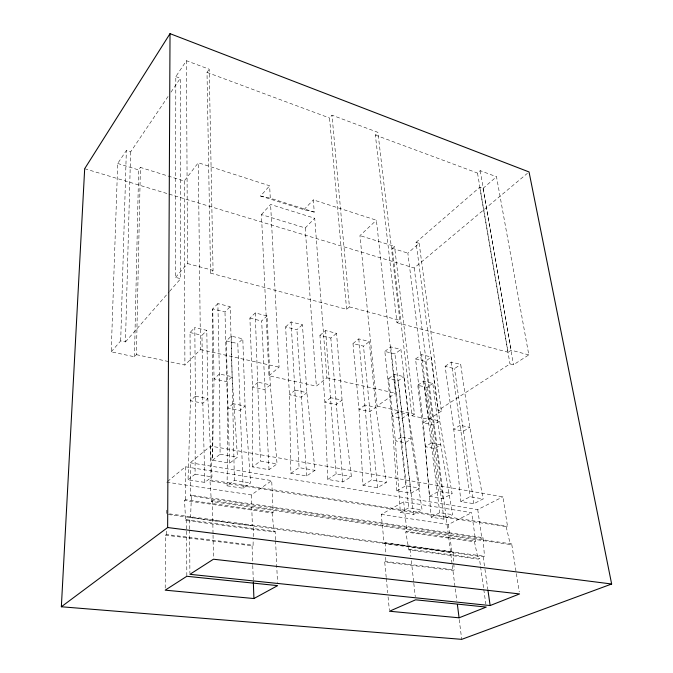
<?xml version="1.0" encoding="UTF-8"?>
<svg xmlns="http://www.w3.org/2000/svg" width="673" height="673" viewBox="0 0 673 673"><rect width="100%" height="100%" fill="white"/><g stroke="black" fill="none" stroke-linecap="round" stroke-linejoin="round"><path stroke-width="0.5" stroke-dasharray="3.37 2.52" d="M175.804 76.621L180.347 78.27L180.658 278.706L175.569 277.385L175.804 76.621L186.455 60.713L209.219 69.235L213.055 270.386L210.556 273.137L346.612 309.302L349.43 306.888L331.999 115.184L377.915 132.371L399.888 320.39L396.969 322.687L375.357 135.046L377.915 132.371M252.518 466.936L252.518 387.009L249.902 318.093L255.227 312.945L267.046 315.906L270.285 384.847L277.066 463.89L269.023 469.678L252.518 466.936L260.443 461.064L277.066 463.89M188.045 479.815L195.077 474.196L195.414 396.195L194.8 327.566L206.804 330.384L207.848 398.66L211.987 476.854L204.828 482.398L188.045 479.815L190.476 400.772L190.038 332.521L194.8 327.566M165.205 588.093L165.508 535.178L166.441 534.497L253.09 545.197L253.199 538.181M166.568 510.159L166.542 514.307L252.4 525.815L253.41 525.15L253.216 537.18M227.062 485.813L228.004 408.116L226.305 340.917L231.26 336.13L242.81 338.839L245.081 406.055L250.608 482.928L243.163 488.287L227.062 485.813L234.389 480.379L250.608 482.928M168.065 96.458L130.629 151.888L126.356 150.542L117.708 163.463L111.213 351.844L134.465 356.783L136.392 354.663L140.405 167.426L184.234 181.037L198.291 162.765L269.637 185.773L270.285 198.198L314.257 212.088L313.332 199.873L376.384 220.206L395.472 393.2L377.048 406.13L359.946 235.609L376.384 220.206M134.465 356.783L138.646 169.933L140.405 167.426M111.213 351.844L120.694 340.875L125.456 341.918L130.629 151.888M120.694 340.875L126.356 150.542M189.584 517.487L483.172 556.815L484.434 556.251L483.105 537.685L191.46 495.135L190.585 516.746L189.584 517.487L189.643 528.852M166.441 534.497L166.643 530.316M170.992 92.134L180.347 78.27M210.556 273.137L207.006 72.39L209.219 69.235M175.569 277.385L187.523 263.555L186.455 60.713M125.456 341.918L168.931 292.141M169.621 291.35L180.658 278.706M314.257 212.088L303.918 209.698L260.577 196.028L269.637 185.773M346.612 309.302L329.518 117.985L331.999 115.184M261.444 214.586L270.605 204.474L314.728 218.262L326.885 377.847L316.352 386.134L268.956 375.812L261.444 214.586L305.206 227.954L314.728 218.262M303.918 209.698L313.332 199.873M217.884 303.59L212.752 308.924L212.483 460.29L229.712 463.15L237.46 457.152L232.135 376.72L230.183 306.669L217.884 303.59L219.381 374.003L220.096 454.199L212.483 460.29L214.048 378.941L212.752 308.924L224.992 311.944L230.183 306.669M204.828 482.398L202.834 403.186L201.976 335.289L206.804 330.384M136.392 354.663L184.907 365.044L200.487 349.556L198.291 162.765M243.163 488.287L237.796 343.583L242.81 338.839M269.023 469.678L261.662 321.004L267.046 315.906M285.604 326.918L291.106 321.938L302.463 324.781L306.905 392.645L315.014 470.343L306.703 475.937L290.879 473.312L289.44 394.757L285.604 326.918L296.911 329.711L302.463 324.781M419.17 243.348L441.387 411.153L438.039 410.421L416.065 242.364L419.17 243.348L407.838 253.107L428.693 419.321L411.952 415.763L392.309 248.312L394.529 246.352L359.946 235.609M528.818 354.898L511.219 350.187L508.123 352.231L477.494 173.054L480.211 170.664L496.506 176.763L528.818 354.898L513.44 364.791L509.974 363.9L438.039 410.421M416.065 242.364L479.782 187.229L482.995 188.398L513.44 364.791M482.995 188.398L496.506 176.763M268.956 375.812L279.068 367.147L270.605 204.474M319.944 335.398L325.606 330.578L336.534 333.312L342.077 400.141L351.399 476.534L342.851 481.944L327.667 479.42L324.899 402.193L319.944 335.398L330.822 338.082L336.534 333.312M169.074 194.135L414.223 267.989L527.439 173.289M167.493 481.531L185.403 466.776L271.715 480.615L273.162 512.237L272.094 512.935L184.545 500.451L185.597 520.414L274.062 532.107L275.148 531.426L275.535 539.763M483.105 537.685L481.851 538.274L190.459 495.9L190.257 462.772L210.498 446.081L502.899 496.825L507.484 526.143L506.172 526.774L209.984 480.875L211.389 501.452L510.361 544.533L511.699 543.927L519.236 591.887M352.997 343.567L358.802 338.898L369.317 341.531L375.879 407.333L386.319 482.474L377.561 487.715L362.983 485.292L358.995 409.344L352.997 343.567L363.479 346.149L369.317 341.531M184.545 500.451L185.521 499.703L273.162 512.237M190.459 495.9L191.46 495.135M209.984 480.875L211.044 480.059L507.484 526.143M384.838 351.424L390.769 346.906L400.906 349.438L408.402 414.265L419.859 488.177L410.917 493.259L396.902 490.928L391.787 416.225L384.838 351.424L394.942 353.922L400.906 349.438M185.597 520.414L186.589 519.682L275.148 531.426M211.389 501.452L212.466 500.662L511.699 543.927M388.658 378.52L394.311 374.415L403.926 376.67L411.127 439.023L422.08 509.89L413.584 514.483L400.334 512.447L395.371 440.857L388.658 378.52L398.231 380.733L403.926 376.67M415.527 359.003L421.576 354.621L431.343 357.069L439.705 420.928L452.096 493.662L442.994 498.584L429.509 496.346L423.359 422.846L415.527 359.003L425.269 361.409L431.343 357.069M166.719 482.171L251.307 494.924L271.715 480.615M417.782 385.267L423.544 381.271L432.823 383.45L440.807 444.92L452.593 514.694L443.953 519.152L431.183 517.192L425.286 446.704L417.782 385.267L427.035 387.404L432.823 383.45M445.131 366.322L451.28 362.066L460.702 364.421L469.863 427.355L483.113 498.937L473.859 503.715L460.862 501.553L453.77 429.223L445.131 366.322L454.527 368.636L460.702 364.421M290.879 473.312L299.081 467.634L315.014 470.343M411.952 415.763L414.442 414.122L394.529 246.352M327.667 479.42L336.113 473.935L351.399 476.534M441.387 411.153L423.359 422.846L433.37 424.941L439.705 420.928L429.66 418.791L421.576 354.621M165.508 535.178L252.072 545.837L253.09 545.197M362.983 485.292L371.647 479.975L386.319 482.474M396.902 490.928L405.769 485.78L419.859 488.177M386.209 577.409L384.72 562.039L453.022 570.443L454.199 569.913L453.114 551.877L451.945 552.432L384.09 543.33L381.28 514.382L403.682 501.78L471.664 512.675L475.668 541.201L474.44 541.79L405.71 531.99L408.906 549.925L478.175 559.078L479.42 558.514L480.438 565.749M400.334 512.447L408.755 507.795L422.08 509.89M429.509 496.346L438.552 491.357L452.096 493.662M431.183 517.192L439.763 512.675L452.593 514.694M460.862 501.553L470.057 496.716L483.113 498.937M384.09 543.33L385.208 542.741L453.114 551.877M405.71 531.99L406.896 531.367L475.668 541.201M381.28 514.382L448.361 524.503L471.664 512.675M190.257 462.772L477.737 509.596L502.899 496.825M384.72 562.039L385.848 561.475L454.199 569.913M408.906 549.925L410.101 549.319L479.42 558.514M169.537 513.878L484.434 556.251M195.077 474.196L211.987 476.854M220.096 454.199L237.46 457.152M377.048 406.13L414.442 414.122M260.577 196.028L270.285 198.198M200.487 349.556L279.068 367.147M326.885 377.847L395.472 393.2M190.038 332.521L201.976 335.289M226.305 340.917L237.796 343.583M249.902 318.093L261.662 321.004M396.969 322.687L508.123 352.231M187.523 263.555L213.055 270.386M349.43 306.888L399.888 320.39M84.68 168.713L168.065 193.832M117.708 163.463L138.646 169.933M392.309 248.312L407.838 253.107M207.006 72.39L329.518 117.985M375.357 135.046L477.494 173.054M506.172 526.774L510.361 544.533M474.44 541.79L478.175 559.078M480.211 170.664L511.219 350.187M479.782 187.229L509.974 363.9M477.737 509.596L481.851 538.274M483.172 556.815L484.804 568.222M484.955 569.257L487.765 588.959M473.859 503.715L454.527 368.636M480.589 566.784L483.643 588.48M483.794 589.506L485.83 603.975M451.28 362.066L470.057 496.716M442.994 498.584L425.269 361.409M443.953 519.152L427.035 387.404M448.361 524.503L451.945 552.432M414.223 267.989L452.147 564.454M452.281 565.497L456.807 600.863M459.196 619.589L461.728 639.35M423.544 381.271L439.763 512.675M429.66 418.791L438.552 491.357M413.584 514.483L398.231 380.733M410.917 493.259L394.942 353.922M394.311 374.415L408.755 507.795M390.769 346.906L405.769 485.78M410.101 549.319L410.892 556.537M411.338 560.659L413.702 582.296M413.811 583.323L415.275 596.715M403.682 501.78L406.896 531.367M272.094 512.935L274.062 532.107M377.561 487.715L363.479 346.149M386.31 578.435L387.69 592.787M388.085 596.884L389.373 610.209M358.802 338.898L371.647 479.975M342.851 481.944L330.822 338.082M325.606 330.578L336.113 473.935M305.206 227.954L316.352 386.134M306.703 475.937L296.911 329.711M291.106 321.938L299.081 467.634M275.577 540.806L277.503 582.498M255.227 312.945L260.443 461.064M251.307 494.924L252.4 525.815M229.712 463.15L226.725 381.599L224.992 311.944M385.208 542.741L385.57 553.147M385.713 557.311L385.848 561.475M252.072 545.837L252.72 564.437M252.754 565.471L253.258 579.941M231.26 336.13L234.389 480.379M212.466 500.662L213.03 534.126M213.047 535.17L213.425 558.178M210.498 446.081L211.044 480.059M189.651 529.887L189.895 573.287M186.589 519.682L186.631 530.173M186.64 531.216L186.825 576.29M185.403 466.776L185.521 499.703M184.234 181.037L184.907 365.044M195.414 396.195L190.476 400.772L202.834 403.186L207.848 398.66L195.414 396.195M219.381 374.003L214.048 378.941L226.725 381.599L232.135 376.72L219.381 374.003M233.144 403.691L228.004 408.116L239.882 410.437L245.081 406.055L233.144 403.691M258.062 382.239L252.518 387.009L264.682 389.566L270.285 384.847L258.062 382.239M295.169 390.147L289.44 394.757L301.117 397.205L306.905 392.645L295.169 390.147M330.796 397.735L324.899 402.193L336.13 404.549L342.077 400.141L330.796 397.735M365.035 405.028L358.995 409.344L369.788 411.607L375.879 407.333L365.035 405.028M397.97 412.044L391.787 416.225L402.176 418.404L408.402 414.265L397.97 412.044M401.251 437.063L395.371 440.857L405.205 442.775L411.127 439.023L401.251 437.063M431.275 443.027L425.286 446.704L434.783 448.563L440.807 444.92L431.275 443.027M460.181 425.294L453.77 429.223L463.419 431.25L469.863 427.355L460.181 425.294"/><path stroke-width="1.01" d="M61.352 606.768L167.644 527.531L170.025 33.65L529.037 171.943L611.648 584.004L461.728 639.35L61.352 606.768L84.68 168.713L170.025 33.65M253.914 598.541L277.646 585.628L186.825 576.29L165.188 590.162L253.914 598.541L253.334 582.002M459.079 617.806L486.268 607.071L415.611 599.811L389.474 611.235L459.079 617.806L457.371 604.421M490.137 605.549L519.564 593.931L213.442 559.221L189.904 574.321L490.137 605.549L487.917 589.994M167.644 527.531L611.648 584.004"/></g></svg>
